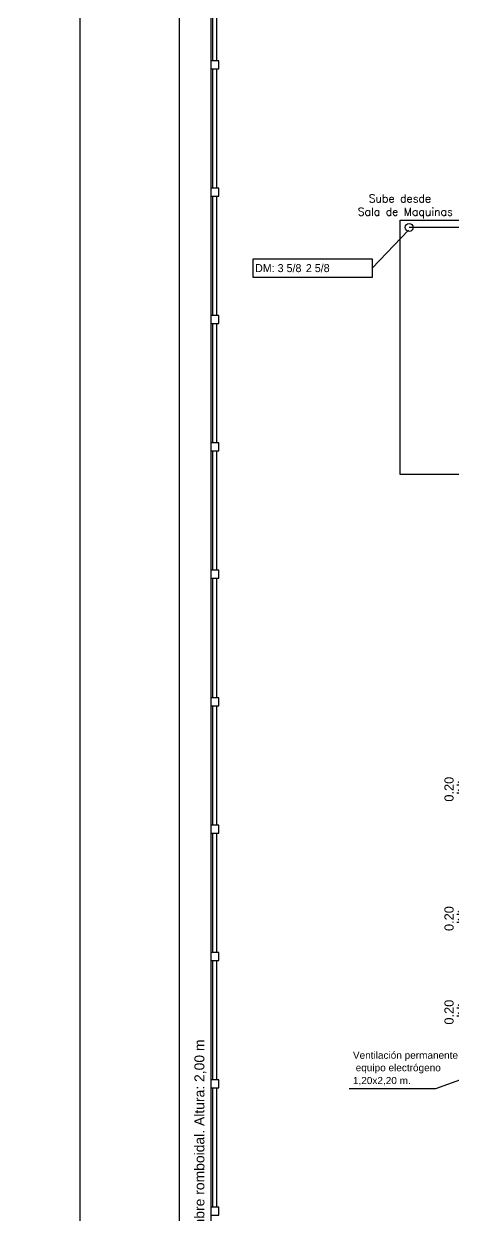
# Model space of a CAD drawing. Extents: x -106 to 115, y -156 to 65.
# Drawn here: x -51.2 to -40.41, y -85.11 to -55.18 of the extents above; entities that cross this region are included whole.
import ezdxf

# ---------------------------------------------------------------- set-up
doc = ezdxf.new("R2010")
doc.units = 0
doc.header["$LTSCALE"] = 100
doc.header["$MEASUREMENT"] = 0
doc.layers.get('0').update_dxf_attribs({"color": 9, "linetype": 'CONTINUOUS'})
doc.layers.get('DEFPOINTS').update_dxf_attribs({"color": 9, "linetype": 'CONTINUOUS'})
for name, color, linetype in [('CAÑOCOBRE', 46, 'CONTINUOUS'), ('COTAS', 9, 'CONTINUOUS'), ('Estructura Rack', 51, 'CONTINUOUS'), ('MUROS', 9, 'CONTINUOUS'), ('RECUADRO', 9, 'CONTINUOUS'), ('texto', 9, 'CONTINUOUS')]:
    doc.layers.add(name, color=color, linetype=linetype)
doc.styles.add('ROMANS', font='romans')
doc.styles.get("Standard").update_dxf_attribs({"font": 'arial.ttf'})
doc.dimstyles.get("Standard").update_dxf_attribs({"dimtxt": 0.23, "dimasz": 0.18, "dimexe": 0.12, "dimexo": 0.2, "dimgap": 0.05, "dimtad": 0, "dimzin": 0, "dimdsep": 46, "dimtxsty": 'Standard', "dimblk": 'ARCHTICK', "dimcen": 0.09, "dimdle": 0.15, "dimadec": 0, "dimazin": 0, "dimtfac": 1, "dimtofl": 0, "dimtmove": 2, "dimatfit": 3, "dimfxl": 1, "dimtolj": 1, "dimtzin": 0, "dimarcsym": 0})

# ---------------------------------------------------------------- blocks, each defined once
blk = doc.blocks.new('_ARCHTICK')
at = {"color": 0, "linetype": 'ByBlock', "const_width": 0.15}
blk.add_lwpolyline([(-0.5, -0.5), (0.5, 0.5)], dxfattribs=at)
blk = doc.blocks.new('*D119')
at = {"layer": 'COTAS', "color": 0, "linetype": 'Continuous', "lineweight": -2, "transparency": 16777216}
for p, q in [((-39.713, -79.907), (-40.323, -79.907)), ((-40.203, -80.258), (-40.203, -79.757)), ((-39.713, -80.108), (-40.323, -80.108))]:
    blk.add_line(p, q, dxfattribs=at)
at = {"layer": 'DEFPOINTS', "color": 0, "linetype": 'Continuous', "transparency": 16777216}
for p in [(-40.203, -79.907), (-39.513, -79.907), (-39.513, -80.108)]:
    blk.add_point(p, dxfattribs=at)
at = {"layer": 'COTAS', "color": 0, "linetype": 'Continuous', "lineweight": -2, "transparency": 16777216, "xscale": 0.18, "yscale": 0.18, "zscale": 0.18}
for p, rotation in [((-40.203, -79.907), 90), ((-40.203, -80.108), 270)]:
    blk.add_blockref('_ARCHTICK', p, dxfattribs=dict(at, rotation=rotation))
at = {"layer": 'COTAS', "color": 0, "linetype": 'Continuous', "transparency": 16777216, "insert": (-40.515, -80.008), "char_height": 0.23, "attachment_point": 5, "rotation": 90}
blk.add_mtext('\\A1;0.20', dxfattribs=at)
blk = doc.blocks.new('*D121')
at = {"layer": 'COTAS', "color": 0, "linetype": 'Continuous', "lineweight": -2, "transparency": 16777216}
for p, q in [((-40.203, -77.907), (-40.203, -77.407)), ((-39.713, -77.557), (-40.323, -77.557)), ((-39.713, -77.757), (-40.323, -77.757))]:
    blk.add_line(p, q, dxfattribs=at)
at = {"layer": 'DEFPOINTS', "color": 0, "linetype": 'Continuous', "transparency": 16777216}
for p in [(-40.203, -77.557), (-39.513, -77.557), (-39.513, -77.757)]:
    blk.add_point(p, dxfattribs=at)
at = {"layer": 'COTAS', "color": 0, "linetype": 'Continuous', "lineweight": -2, "transparency": 16777216, "xscale": 0.18, "yscale": 0.18, "zscale": 0.18}
for p, rotation in [((-40.203, -77.557), 90), ((-40.203, -77.757), 270)]:
    blk.add_blockref('_ARCHTICK', p, dxfattribs=dict(at, rotation=rotation))
at = {"layer": 'COTAS', "color": 0, "linetype": 'Continuous', "transparency": 16777216, "insert": (-40.515, -77.657), "char_height": 0.23, "attachment_point": 5, "rotation": 90}
blk.add_mtext('\\A1;0.20', dxfattribs=at)
blk = doc.blocks.new('*D123')
at = {"layer": 'COTAS', "color": 0, "linetype": 'Continuous', "lineweight": -2, "transparency": 16777216}
for p, q in [((-40.203, -74.657), (-40.203, -74.157)), ((-39.713, -74.307), (-40.323, -74.307)), ((-39.713, -74.507), (-40.323, -74.507))]:
    blk.add_line(p, q, dxfattribs=at)
at = {"layer": 'DEFPOINTS', "color": 0, "linetype": 'Continuous', "transparency": 16777216}
for p in [(-40.203, -74.307), (-39.513, -74.307), (-39.513, -74.507)]:
    blk.add_point(p, dxfattribs=at)
at = {"layer": 'COTAS', "color": 0, "linetype": 'Continuous', "lineweight": -2, "transparency": 16777216, "xscale": 0.18, "yscale": 0.18, "zscale": 0.18}
for p, rotation in [((-40.203, -74.307), 90), ((-40.203, -74.507), 270)]:
    blk.add_blockref('_ARCHTICK', p, dxfattribs=dict(at, rotation=rotation))
at = {"layer": 'COTAS', "color": 0, "linetype": 'Continuous', "transparency": 16777216, "insert": (-40.515, -74.407), "char_height": 0.23, "attachment_point": 5, "rotation": 90}
blk.add_mtext('\\A1;0.20', dxfattribs=at)

msp = doc.modelspace()

# ---------------------------------------------------------------- linework, layer by layer
at = {"layer": 'CAÑOCOBRE', "linetype": 'Continuous'}
for p, q in [((-42.452, -61.316), (-41.538, -60.363)), ((-35.195, -60.294, 0.008), (-41.519, -60.294, 0.008))]:
    msp.add_line(p, q, dxfattribs=at)
at = {"layer": 'CAÑOCOBRE'}
msp.add_lwpolyline([(-45.439, -61.08), (-42.452, -61.08), (-42.452, -61.552), (-45.439, -61.552)], close=True, dxfattribs=at)
msp.add_circle((-41.519, -60.294, 0.008), 0.1, dxfattribs=at)
at = {"layer": 'COTAS', "linetype": 'Continuous'}
for p, q in [((-39.067, -81.289), (-40.859, -81.938)), ((-40.859, -81.938), (-43.026, -81.938))]:
    msp.add_line(p, q, dxfattribs=at)
at = {"layer": 'Estructura Rack'}
for p, q in [((-41.747, -66.5), (-41.747, -60.11)), ((-41.747, -60.11), (-34.512, -60.11)), ((-34.512, -66.5), (-41.747, -66.5))]:
    msp.add_line(p, q, dxfattribs=at)
at = {"layer": 'MUROS', "linetype": 'Continuous'}
for p, q in [((-46.501, -16.368), (-46.501, -103.6)), ((-46.451, -56.108), (-46.451, -53.108)), ((-46.351, -56.108), (-46.351, -53.108)), ((-46.451, -59.308), (-46.451, -56.308)), ((-46.351, -59.308), (-46.351, -56.308)), ((-46.451, -62.508), (-46.451, -59.508)), ((-46.351, -62.508), (-46.351, -59.508)), ((-46.451, -65.708), (-46.451, -62.708)), ((-46.351, -65.708), (-46.351, -62.708)), ((-46.451, -68.908), (-46.451, -65.908)), ((-46.351, -68.908), (-46.351, -65.908)), ((-46.451, -72.108), (-46.451, -69.108)), ((-46.351, -72.108), (-46.351, -69.108)), ((-46.451, -75.308), (-46.451, -72.308)), ((-46.351, -75.308), (-46.351, -72.308)), ((-46.451, -78.508), (-46.451, -75.508)), ((-46.351, -78.508), (-46.351, -75.508)), ((-46.451, -81.708), (-46.451, -78.708)), ((-46.351, -81.708), (-46.351, -78.708)), ((-46.451, -84.908), (-46.451, -81.908)), ((-46.351, -84.908), (-46.351, -81.908))]:
    msp.add_line(p, q, dxfattribs=at)
for points in [[(-46.501, -56.308), (-46.301, -56.308), (-46.301, -56.108), (-46.501, -56.108)], [(-46.501, -59.508), (-46.301, -59.508), (-46.301, -59.308), (-46.501, -59.308)], [(-46.501, -62.708), (-46.301, -62.708), (-46.301, -62.508), (-46.501, -62.508)], [(-46.501, -65.908), (-46.301, -65.908), (-46.301, -65.708), (-46.501, -65.708)], [(-46.501, -69.108), (-46.301, -69.108), (-46.301, -68.908), (-46.501, -68.908)], [(-46.501, -72.308), (-46.301, -72.308), (-46.301, -72.108), (-46.501, -72.108)], [(-46.501, -75.508), (-46.301, -75.508), (-46.301, -75.308), (-46.501, -75.308)], [(-46.501, -78.708), (-46.301, -78.708), (-46.301, -78.508), (-46.501, -78.508)], [(-46.501, -81.908), (-46.301, -81.908), (-46.301, -81.708), (-46.501, -81.708)], [(-46.501, -85.108), (-46.301, -85.108), (-46.301, -84.908), (-46.501, -84.908)]]:
    msp.add_lwpolyline(points, close=True, dxfattribs=at)
at = {"layer": 'RECUADRO', "linetype": 'Continuous'}
for points in [[(-49.788, -6.855), (75.434, -6.855), (75.434, -105.99), (-49.788, -105.99)], [(-47.288, -7.355), (74.934, -7.355), (74.934, -105.49), (-47.288, -105.49)]]:
    msp.add_lwpolyline(points, close=True, dxfattribs=at)
at = {"layer": 'texto', "linetype": 'Continuous'}
msp.add_circle((4.578, -45.728), 110.721, dxfattribs=at)

# ---------------------------------------------------------------- texts
at = {"linetype": 'Continuous'}
msp.add_text('Cerco perimetral. Postes con una placa de cemento y alambre romboidal. Altura: 2,00 m', height=0.25, rotation=90, dxfattribs=at).set_placement((-46.666, -94.359))
for s, p in [('Ventilación permanente', (-42.932, -81.179)), (' equipo electrógeno ', (-42.932, -81.492)), ('1,20x2,20 m.', (-42.932, -81.815))]:
    msp.add_text(s, height=0.18, dxfattribs=at).set_placement(p)
at = {"layer": 'CAÑOCOBRE', "insert": (-42.811, -59.465), "char_height": 0.2, "width": 4.15268, "attachment_point": 1, "style": 'ROMANS'}
msp.add_mtext('  Sube desde \\PSala de Maquinas', dxfattribs=at)
at = {"layer": 'CAÑOCOBRE', "insert": (-45.392, -61.215), "char_height": 0.20101, "width": 3.23248, "attachment_point": 1}
msp.add_mtext('{\\Ftxt|c0;DM: 3 5/8\\H0.7462x;  \\H1.34x;2 5/8}', dxfattribs=at)

# ---------------------------------------------------------------- dimensions: what is measured, and where the dimension line sits
at = {"layer": 'COTAS', "linetype": 'Continuous'}
for base, p1, p2, picture, middle in [((-40.203, -74.307), (-39.513, -74.507), (-39.513, -74.307), '*D123', (-40.515, -74.407)), ((-40.203, -77.557), (-39.513, -77.757), (-39.513, -77.557), '*D121', (-40.515, -77.657)), ((-40.203, -79.907), (-39.513, -80.108), (-39.513, -79.907), '*D119', (-40.515, -80.008))]:
    dim = msp.add_linear_dim(base=base, p1=p1, p2=p2, angle=90, dimstyle='Standard', dxfattribs=at)
    dim.commit()
    dim.dimension.update_dxf_attribs({"geometry": picture, "text_midpoint": middle})

doc.saveas('drawing.dxf')
